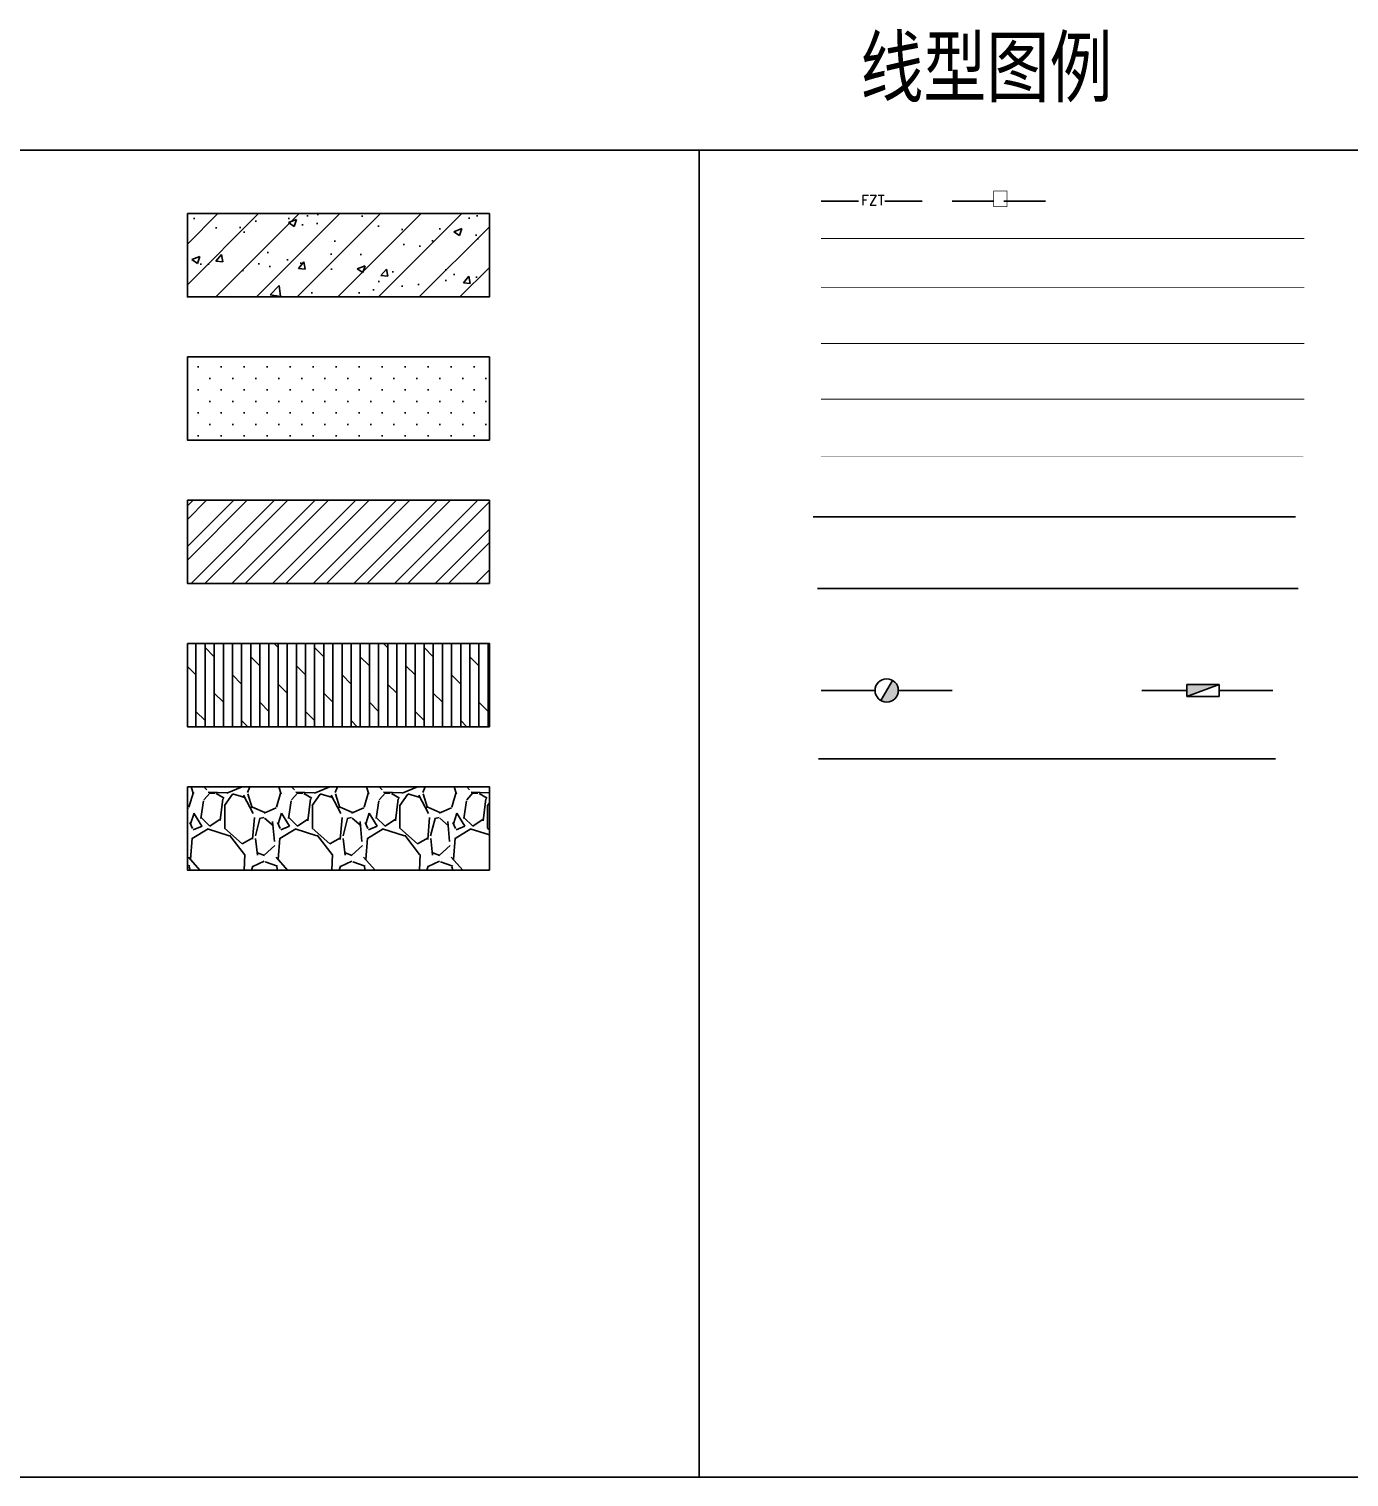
# Model space of a CAD drawing. Extents: x 36536 to 256213, y 18389 to 106449.
# Drawn here: x 121493 to 151337, y 73703 to 106440 of the extents above; entities that cross this region are included whole.
import ezdxf
from ezdxf.enums import TextEntityAlignment as Align
from ezdxf.lldxf.tags import DXFTag

# ---------------------------------------------------------------- set-up
doc = ezdxf.new("R2010")
doc.units = 0
doc.header["$LTSCALE"] = 1000
doc.header["$MEASUREMENT"] = 0
doc.linetypes.add('YZLG02', pattern=[0.494796, 0.39775, -0.000748, 0.096298])
doc.layers.add('L-TEXT文字标注', color=7, linetype='Continuous')
doc.layers.add('PUB_TEXT', color=7, linetype='Continuous')
doc.styles.get("Standard").update_dxf_attribs({"font": 'simplex.shx', "bigfont": 'hztxt.shx'})
doc.linetypes.add('FH1_LINE', pattern='A,1,-0.2,["X",Standard,S=0.2,R=0,X=-0.1,Y=-0.1],-0.2', length=1.4)
tags = doc.linetypes.add('WATER', pattern='A,0.846724,-0.142068,["W",Standard,S=0.227848,R=0,X=0,Y=-0.091208],-0.270951,0.846724', length=2.106467).pattern_tags.tags
tags[6] = DXFTag(74, 10)
tags = doc.linetypes.add('圆柱栏杆00', pattern='A,0.846724,-0.044718,["○",Standard,S=0.388453,R=0,X=0,Y=-0.169528],-0.367479,0.848646', length=2.107567).pattern_tags.tags
tags[6] = DXFTag(74, 10)
tags = doc.linetypes.add('地面03', pattern='A,0.094454,["/",Standard,S=0.075949,R=0,X=0,Y=-0.082208],0.044951,-0.007099,0.139405', length=0.285909).pattern_tags.tags
tags[4] = DXFTag(74, 10)
tags = doc.linetypes.add('栏杆', pattern='A,0.846724,-0.059034,["LG",Standard,S=0.227848,R=0,X=0,Y=-0.091208],-0.353985,0.846724', length=2.106467).pattern_tags.tags
tags[6] = DXFTag(74, 10)
tags = doc.linetypes.add('栏杆立柱(fei)', pattern='A,0.846724,-0.142068,["LG",Standard,S=0.227848,R=0,X=0,Y=-0.091208],-0.270951,0.846724', length=2.106467).pattern_tags.tags
tags[6] = DXFTag(74, 10)
tags = doc.linetypes.add('橡胶防撞条', pattern='A,0.846724,-0.059034,["FZT",Standard,S=0.227848,R=0,X=0,Y=-0.091208],-0.531868,0.846724', length=2.28435).pattern_tags.tags
tags[6] = DXFTag(74, 10)
tags = doc.linetypes.add('生活给水管', pattern='A,0.846724,-0.142068,["J",Standard,S=0.227848,R=0,X=0,Y=-0.091208],-0.270951,0.846724', length=2.106467).pattern_tags.tags
tags[6] = DXFTag(74, 10)
tags = doc.linetypes.add('立柱栏杆03', pattern='A,0.891443,["□",Standard,S=0.388453,R=0,X=0,Y=-0.159181],0.03015,-0.24516,0.940815', length=2.107568).pattern_tags.tags
tags[4] = DXFTag(74, 10)

msp = doc.modelspace()

# ---------------------------------------------------------------- hatches: boundary and pattern name
h = msp.add_hatch()
h.set_pattern_fill('钢筋混凝土', color=256, scale=260)
h.set_pattern_definition([(45, (11711, 13032), (-459.6194, 459.6194), []), (50, (11711, 13032), (1864.876, -163.156), [195, -2145]), (355, (11711, 13032), (-360.753, 1955.7), [156, -1716]), (100.4514, (11866.4, 13018.4), (1504.124, 1792.543), [165.724, -1822.97]), (46.1842, (11711, 13552), (2774.827, -430.35), [292.5, -3217.5]), (96.6356, (11942.2, 13516.2), (2430.123, 2532.706), [248.587, -2734.454]), (351.1842, (11711, 13552), (2430.12, 2532.71), [234, -2574]), (21, (11971, 13422), (1551.958, -1046.809), [195, -2145]), (326, (11971, 13422), (632.62, 1885.39), [156, -1716]), (71.4514, (12100.3, 13334.8), (2184.579, 838.58), [165.724, -1822.97]), (37.5, (11711, 13032), (31.6156, 865.524), [0, -1695.2, 0, -1742, 0, -1722.5]), (7.5, (11711, 13032), (683.981, 1025.4705), [0, -993.2, 0, -1656.2, 0, -656.5]), (327.5, (11131.2, 13032), (1387.9383, -58.6427), [0, -650, 0, -2028, 0, -2691]), (317.5, (10871.2, 13032), (1516.284, 260.273), [0, -845, 0, -1346.8, 0, -1911])])
h.paths.add_polyline_path([(125075.848, 102265.503), (131902.649, 102265.503), (131902.649, 100383.053), (125075.848, 100383.053)])
h = msp.add_hatch()
h.set_pattern_fill('沙地', color=256, scale=260)
h.set_pattern_definition([(0, (260, 260), (260, 260), [0, -520])])
h.paths.add_polyline_path([(125075.848, 99026.362), (131902.649, 99026.362), (131902.649, 97143.912), (125075.848, 97143.912)])
h = msp.add_hatch()
h.set_pattern_fill('玻璃2', color=256, scale=100)
h.set_pattern_definition([(45, (7370.3, 60), (0, 1527.3506), [600, -360, 600, -360, 240, -523.2816]), (45, (7340.3, 90), (0, 1527.3506), [480, -600, 360, -360, 420, -463.2816]), (45, (7340.3, 180), (0, 1527.3506), [360, -720, 240, -360, 540, -463.2816]), (45, (7430.3, 90), (0, 1527.3506), [360, -720, 300, -1303.2815]), (45, (7520.3, 180), (0, 1527.3506), [180, -900, 120, -1483.2815]), (45, (7370.3, 330), (0, 1527.3506), [120, -900, 120, -480, 300, -763.2816]), (45, (7910.3, 240), (0, 1527.3506), [600, -900, 720, -475.2816]), (45, (7910.3, 150), (0, 1527.3506), [840, -600, 900, -355.2816]), (45, (8060.3, 270), (0, -1697.056), [600, -840, 480, -763.282]), (45, (7970.3, 450), (0, 1527.3506), [300, -1200, 360, -823.2816]), (45, (8150.3, 360), (0, 1527.3506), [240, -1200, 240, -1003.2815])])
h.paths.add_polyline_path([(148397.452, 97446.443, 0.268771344), (148265.008, 97675.033), (148002.922, 97217.853, 0.576328161)])
h = msp.add_hatch()
h.set_pattern_fill('金属', color=256, scale=260)
h.set_pattern_definition([(45, (0, 0), (-459.6194, 459.6194), []), (45, (306.4, 0), (-459.6194, 459.6194), [])])
h.paths.add_polyline_path([(125075.848, 95787.222), (131902.649, 95787.222), (131902.649, 93904.772), (125075.848, 93904.772)])
h = msp.add_hatch()
h.set_pattern_fill('DOLMIT', color=256, scale=260, angle=90)
h.set_pattern_definition([(90, (0, 0), (-206.37294, 1e-14), []), (135, (0, 0), (-412.7456, -412.7456), [291.8555, -583.7104])])
h.paths.add_polyline_path([(125075.848, 92548.082), (131902.649, 92548.082), (131902.649, 90665.631), (125075.848, 90665.631)])
h = msp.add_hatch()
h.set_pattern_fill('玻璃2', color=256, scale=100)
h.set_pattern_definition([(45, (120, -813.7), (0, 1527.3506), [600, -360, 600, -360, 240, -523.2816]), (45, (90, -783.7), (0, 1527.3506), [480, -600, 360, -360, 420, -463.2816]), (45, (90, -693.7), (0, 1527.3506), [360, -720, 240, -360, 540, -463.2816]), (45, (180, -783.7), (0, 1527.3506), [360, -720, 300, -1303.2815]), (45, (270, -693.7), (0, 1527.3506), [180, -900, 120, -1483.2815]), (45, (120, -543.7), (0, 1527.3506), [120, -900, 120, -480, 300, -763.2816]), (45, (660, -633.7), (0, 1527.3506), [600, -900, 720, -475.2816]), (45, (660, -723.7), (0, 1527.3506), [840, -600, 900, -355.2816]), (45, (810, -603.7), (0, -1697.056), [600, -840, 480, -763.282]), (45, (720, -423.7), (0, 1527.3506), [300, -1200, 360, -823.2816]), (45, (900, -513.7), (0, 1527.3506), [240, -1200, 240, -1003.2815])])
h.paths.add_polyline_path([(141147.18, 91485.323, 0.268771344), (141014.736, 91713.912), (140752.65, 91256.733, 0.576328161)])
at = {"linetype": '地面03'}
h = msp.add_hatch(color=256, dxfattribs=at)
h.dxf.hatch_style = 1
h.paths.add_polyline_path([(141014.736, 91713.912), (140752.65, 91256.733, 0.576328161), (141147.18, 91485.323, 0.268771344)])
at = {"linetype": '栏杆立柱(fei)'}
h = msp.add_hatch(color=256, dxfattribs=at)
h.dxf.hatch_style = 1
h.paths.add_polyline_path([(147670.524, 91620.164), (147670.524, 91350.481), (148397.452, 91619.986)])
h = msp.add_hatch()
h.set_pattern_fill('GRAVEL', color=256, scale=260, angle=90)
h.set_pattern_definition([(318.0128, (-1981.2, 1426.46), (17830.82191, -15849.61347), [266.542, -26387.79]), (274.9697, (-1783.08, 1248.16), (-1981.18602, 23774.43846), [457.396, -45282.12]), (222.5104, (-1743.46, 792.48), (21793.22129, 19811.98558), [322.516, -31929.066]), (357.2737, (-1248.16, 19.81), (-39623.98725, 1981.1914), [416.524, -41235.792]), (22.8337, (-832.1, 5e-14), (-23774.41352, -9906.028123), [408.435, -40435.044]), (87.2737, (-455.68, 158.5), (-1981.1914, -39623.98725), [416.524, -41235.792]), (127.6942, (-435.864, 574.55), (19811.98234, -25755.616272), [550.831, -54532.218]), (162.2553, (-772.67, 1010.41), (-43586.41264, 13868.42774), [520.042, -51484.134]), (211.4296, (-1267.97, 1168.91), (-25755.569705, -15849.604084), [417.934, -41375.49]), (265.2364, (-1624.58, 950.98), (1981.1814, 21793.18288), [477.136, -23379.642]), (312.3974, (-1664.21, 475.49), (21793.171647, -23774.400715), [617.04, -61087.104]), (228.8141, (-1228.34, 1981.2), (-11887.18171, -13868.39117), [210.604, -20849.868]), (261.4692, (-1367.03, 1822.7), (3962.409984, 25755.560685), [400.672, -39666.588]), (315, (-1426.5, 1426.5), (1981.199, -5e-13), [280.183, -2521.654]), (293.1986, (-1664.2, 1287.78), (-3962.41737, 9906.0334), [150.884, -14937.468]), (21.8014, (-1604.77, 1149.1), (-5943.6038, -1981.2014), [213.381, -10455.744]), (120.9638, (-1406.65, 1228.34), (-3962.4031, 5943.5937), [346.57, -11205.714]), (251.5651, (-1584.96, 1525.5), (1981.197, 3962.4018), [250.604, -6014.502]), (106.3895, (-1604.77, 1e-13), (-5943.58764, 19812.01093), [351.069, -34755.864]), (160.3462, (-1703.83, 336.8), (21793.16918, -7924.77792), [294.527, -29158.116]), (23.1986, (-1981.2, 1525.52), (-9906.0334, -3962.41737), [301.766, -14786.616]), (73.6105, (-1703.83, 1644.4), (-5943.58764, -19812.01093), [351.069, -34755.864]), (69.444, (-376.43, 2e-14), (-3962.3952, -9906.0123), [338.547, -16588.806]), (24.7751, (-257.56, 316.99), (-21793.18988, -9905.97691), [283.664, -28082.808]), (156.8014, (9e-14, 1545.34), (-9906.0334, 3962.41737), [301.766, -14786.616]), (107.354, (-277.37, 1664.21), (7924.78805, -25755.60139), [332.11, -32878.872]), (159.444, (4e-14, 574.55), (9906.0123, -3962.3952), [169.274, -16758.144]), (191.3099, (9e-14, 1426.46), (-7924.7746, -1981.1902), [101.022, -10001.16]), (255.9638, (-99.06, 1406.65), (1981.1966, 5943.6042), [408.435, -7760.26]), (276.009, (-198.12, 1010.41), (-1981.195373, 19811.970785), [378.508, -37472.292]), (33.6901, (-1228.34, 1228.34), (-3962.3962, -1981.2007), [285.733, -6857.588]), (83.1572, (-990.6, 1386.84), (3962.417746, 33680.41393), [498.854, -49386.48]), (150.9454, (-931.16, 1882.14), (13868.36694, -7924.78157), [203.976, -20193.732]), (180, (-1109.5, 1981.2), (-1981.2, -1981.2), [118.872, -1862.328]), (210.2564, (-257.56, 970.79), (13868.393, 7924.7832), [275.236, -27248.442]), (138.0128, (-495.3, 832.1), (-17830.82191, 15849.61347), [533.086, -26121.264]), (90, (-891.5, 1188.7), (-1981.2, 1981.2), [515.112, -1466.088]), (55.3048, (-891.54, 1703.83), (-13868.40132, -19811.96567), [313.256, -31012.254]), (344.0546, (-713.23, 1961.4), (7924.8189, -1981.20505), [288.467, -14134.926]), (297.646, (-435.86, 1882.14), (19812.01246, -37642.78678), [469.673, -46497.75]), (265.4261, (-217.93, 1466.09), (-1981.190415, -25755.60593), [496.883, -49191.324]), (265.4261, (-217.93, 1466.09), (-1981.190415, -25755.60593), [496.883, -49191.324])])
h.paths.add_polyline_path([(125075.848, 89308.941), (131902.649, 89308.941), (131902.649, 87426.491), (125075.848, 87426.491)])

# ---------------------------------------------------------------- linework, layer by layer
at = {"linetype": '圆柱栏杆00'}
msp.add_line((139221.184, 95413.947), (150127.807, 95413.947), dxfattribs=at)
for points in [[(111646.243, 103703.395), (136646.243, 103703.395), (136646.243, 73703.395), (111646.243, 73703.395)], [(136646.243, 103703.395), (161646.243, 103703.395), (161646.243, 73703.395), (136646.243, 73703.395)], [(125075.848, 102265.503), (131902.649, 102265.503), (131902.649, 100383.053), (125075.848, 100383.053)], [(125075.848, 99026.362), (131902.649, 99026.362), (131902.649, 97143.912), (125075.848, 97143.912)], [(125075.848, 95787.222), (131902.649, 95787.222), (131902.649, 93904.772), (125075.848, 93904.772)], [(125075.848, 92548.082), (131902.649, 92548.082), (131902.649, 90665.631), (125075.848, 90665.631)], [(125075.848, 89308.941), (131902.649, 89308.941), (131902.649, 87426.491), (125075.848, 87426.491)]]:
    msp.add_lwpolyline(points, close=True)
at = {"linetype": 'FH1_LINE'}
for points in [[(139401.971, 102544.953), (140248.696, 102544.953)], [(140839.598, 102544.953), (141686.322, 102544.953)], [(142366.749, 102544.953), (143288.342, 102544.953)], [(143533.502, 102544.953), (144474.317, 102544.953)]]:
    msp.add_lwpolyline(points, dxfattribs=at)
at = {"linetype": 'WATER', "const_width": 20}
msp.add_lwpolyline([(139401.971, 101704.32), (150327.458, 101704.32)], dxfattribs=at)
at = {"linetype": '生活给水管', "const_width": 20}
msp.add_lwpolyline([(139401.971, 100599.316), (150327.458, 100599.316)], dxfattribs=at)
at = {"linetype": '栏杆', "const_width": 20}
msp.add_lwpolyline([(139401.971, 99329.952), (150327.458, 99329.952)], dxfattribs=at)
at = {"linetype": '橡胶防撞条', "const_width": 20}
msp.add_lwpolyline([(139401.971, 98072.219), (150327.458, 98072.219)], dxfattribs=at)
at = {"linetype": '地面03', "ltscale": 5, "const_width": 5}
msp.add_lwpolyline([(139401.971, 96774.276), (150304.61, 96774.276)], dxfattribs=at)
at = {"linetype": '立柱栏杆03'}
msp.add_lwpolyline([(139320.216, 93787.38), (150184.024, 93787.38)], dxfattribs=at)
msp.add_lwpolyline([(141014.736, 91713.912), (140752.65, 91256.733)])
at = {"linetype": '栏杆立柱(fei)'}
for points in [[(139401.971, 91485.323), (140620.206, 91485.323)], [(141147.18, 91485.323), (142365.415, 91485.323)], [(146652.243, 91485.323), (147670.524, 91485.323)], [(148397.452, 91619.986), (147670.524, 91350.481)], [(148397.452, 91485.323), (149615.687, 91485.323)]]:
    msp.add_lwpolyline(points, dxfattribs=at)
msp.add_lwpolyline([(147670.524, 91620.164), (148397.452, 91619.986), (148397.452, 91350.304), (147670.524, 91350.481)], close=True, dxfattribs=at)
at = {"linetype": '地面03', "ltscale": 2}
msp.add_lwpolyline([(139342.793, 89940.529), (149674.523, 89940.529)], dxfattribs=at)
msp.add_circle((140883.693, 91485.323), 263.487)

# ---------------------------------------------------------------- texts
at = {"linetype": 'YZLG02'}
msp.add_text('□', height=388.453, dxfattribs=at).set_placement((143258.192, 102385.771))
at = {"layer": 'L-TEXT文字标注', "width": 0.95}
msp.add_text('线型图例', height=1500, dxfattribs=at).set_placement((143138.458, 105608.99), align=Align.MIDDLE)
at = {"layer": 'PUB_TEXT', "linetype": 'FH1_LINE'}
msp.add_text('FZT', height=227.8481, dxfattribs=at).set_placement((140307.73, 102453.745))

doc.saveas('drawing.dxf')
